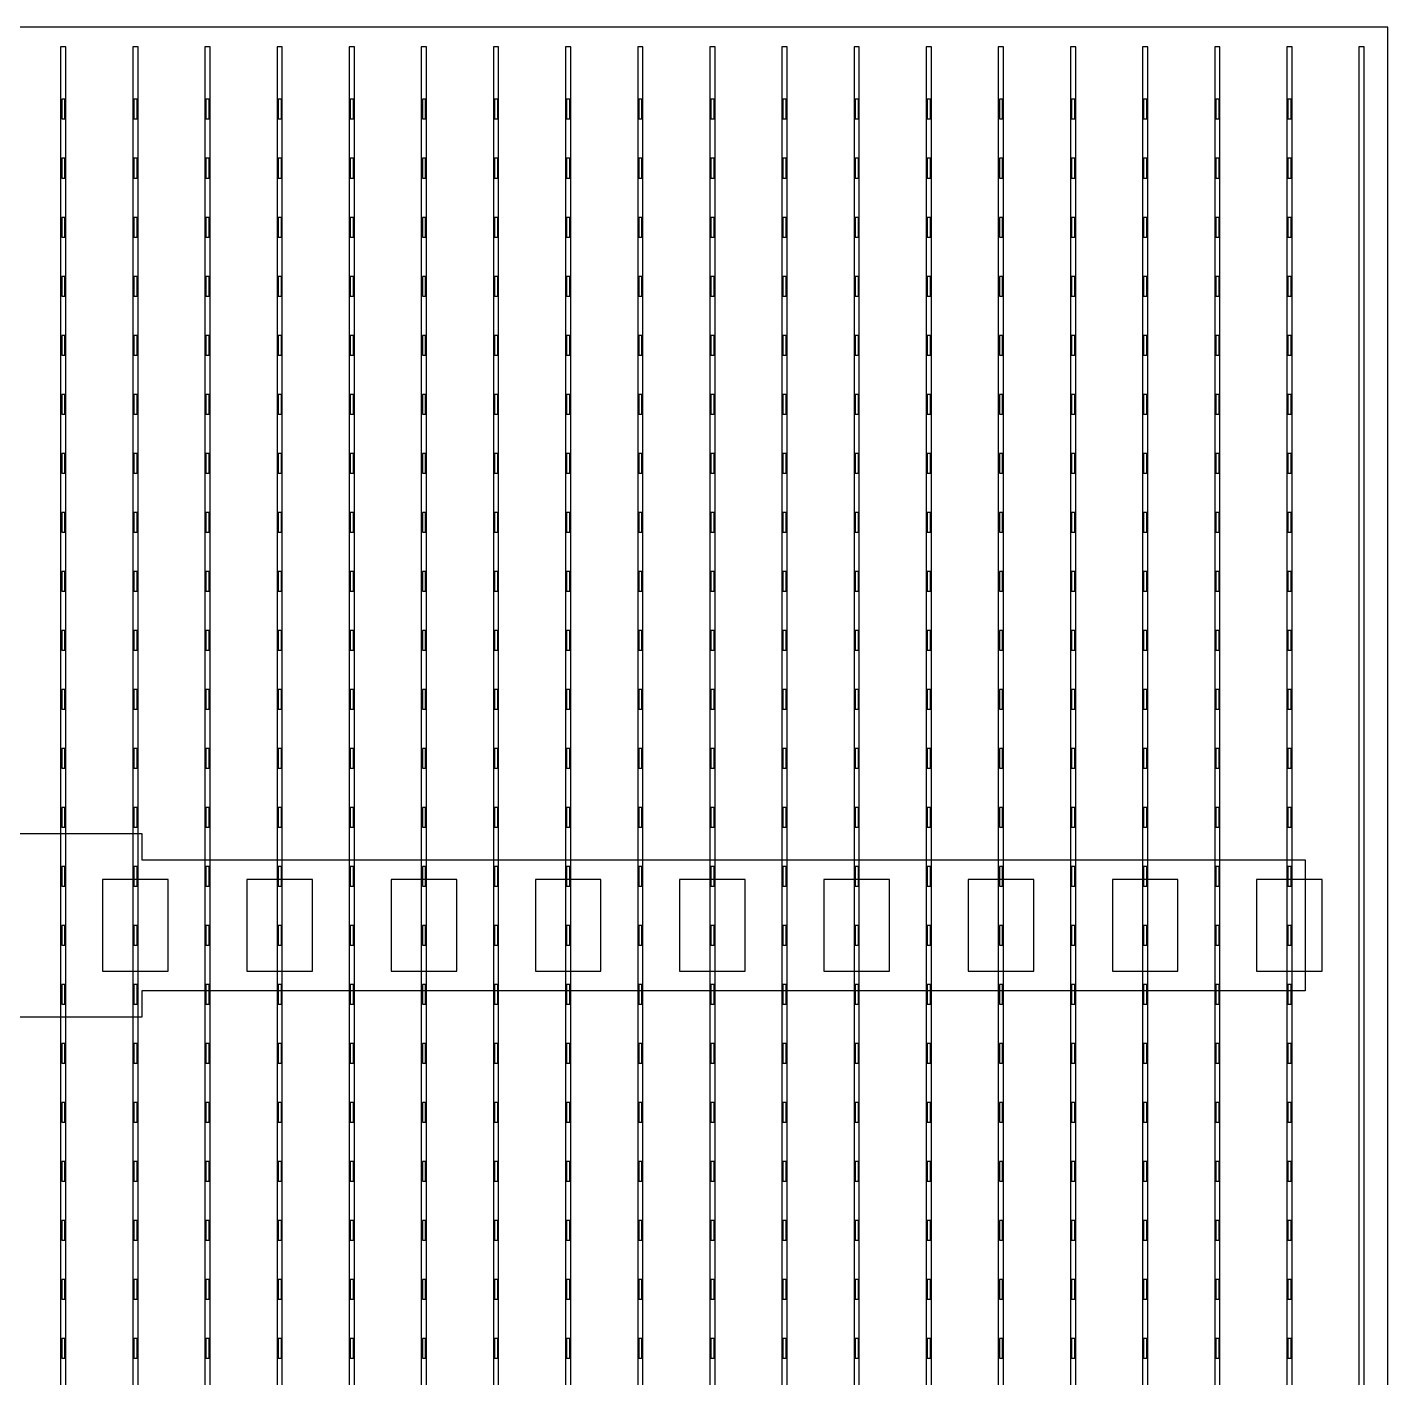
# Model space of a CAD drawing. Header units: millimetres. Extents: x -18 to 142, y -7 to 153.
# Drawn here: x 51.44 to 61.82, y 114.25 to 124.55 of the extents above; entities that cross this region are included whole.
import ezdxf

# ---------------------------------------------------------------- set-up
doc = ezdxf.new("R2010")
doc.units = ezdxf.units.MM
for name, color, linetype in [('BUSBARS', 3, 'Continuous'), ('CONTACT_PADS', 2, 'Continuous'), ('FINGERS', 1, 'Continuous'), ('INSULATION', 2, 'Continuous')]:
    doc.layers.add(name, color=color, linetype=linetype)

msp = doc.modelspace()

# ---------------------------------------------------------------- linework, layer by layer
at = {"layer": 'BUSBARS'}
msp.add_lwpolyline([(61.19, 118.2), (61.19, 117.2), (52.32, 117.2), (52.32, 117), (51.12, 117), (51.12, 117.2), (42.25, 117.2), (42.25, 118.2), (51.12, 118.2), (51.12, 118.4), (52.32, 118.4), (52.32, 118.2), (61.19, 118.2)], close=True, dxfattribs=at)
at = {"layer": 'CONTACT_PADS'}
for points in [[(51.733, 123.85), (51.733, 124), (51.708, 124), (51.708, 123.85), (51.733, 123.85)], [(52.283, 123.85), (52.283, 124), (52.258, 124), (52.258, 123.85), (52.283, 123.85)], [(52.833, 123.85), (52.833, 124), (52.808, 124), (52.808, 123.85), (52.833, 123.85)], [(53.383, 123.85), (53.383, 124), (53.358, 124), (53.358, 123.85), (53.383, 123.85)], [(53.933, 123.85), (53.933, 124), (53.908, 124), (53.908, 123.85), (53.933, 123.85)], [(54.483, 123.85), (54.483, 124), (54.458, 124), (54.458, 123.85), (54.483, 123.85)], [(55.033, 123.85), (55.033, 124), (55.008, 124), (55.008, 123.85), (55.033, 123.85)], [(55.583, 123.85), (55.583, 124), (55.558, 124), (55.558, 123.85), (55.583, 123.85)], [(56.133, 123.85), (56.133, 124), (56.108, 124), (56.108, 123.85), (56.133, 123.85)], [(56.683, 123.85), (56.683, 124), (56.658, 124), (56.658, 123.85), (56.683, 123.85)], [(57.233, 123.85), (57.233, 124), (57.208, 124), (57.208, 123.85), (57.233, 123.85)], [(57.783, 123.85), (57.783, 124), (57.758, 124), (57.758, 123.85), (57.783, 123.85)], [(58.333, 123.85), (58.333, 124), (58.308, 124), (58.308, 123.85), (58.333, 123.85)], [(58.883, 123.85), (58.883, 124), (58.858, 124), (58.858, 123.85), (58.883, 123.85)], [(59.433, 123.85), (59.433, 124), (59.408, 124), (59.408, 123.85), (59.433, 123.85)], [(59.983, 123.85), (59.983, 124), (59.958, 124), (59.958, 123.85), (59.983, 123.85)], [(60.533, 123.85), (60.533, 124), (60.508, 124), (60.508, 123.85), (60.533, 123.85)], [(61.083, 123.85), (61.083, 124), (61.058, 124), (61.058, 123.85), (61.083, 123.85)], [(51.733, 123.4), (51.733, 123.55), (51.708, 123.55), (51.708, 123.4), (51.733, 123.4)], [(52.283, 123.4), (52.283, 123.55), (52.258, 123.55), (52.258, 123.4), (52.283, 123.4)], [(52.833, 123.4), (52.833, 123.55), (52.808, 123.55), (52.808, 123.4), (52.833, 123.4)], [(53.383, 123.4), (53.383, 123.55), (53.358, 123.55), (53.358, 123.4), (53.383, 123.4)], [(53.933, 123.4), (53.933, 123.55), (53.908, 123.55), (53.908, 123.4), (53.933, 123.4)], [(54.483, 123.4), (54.483, 123.55), (54.458, 123.55), (54.458, 123.4), (54.483, 123.4)], [(55.033, 123.4), (55.033, 123.55), (55.008, 123.55), (55.008, 123.4), (55.033, 123.4)], [(55.583, 123.4), (55.583, 123.55), (55.558, 123.55), (55.558, 123.4), (55.583, 123.4)], [(56.133, 123.4), (56.133, 123.55), (56.108, 123.55), (56.108, 123.4), (56.133, 123.4)], [(56.683, 123.4), (56.683, 123.55), (56.658, 123.55), (56.658, 123.4), (56.683, 123.4)], [(57.233, 123.4), (57.233, 123.55), (57.208, 123.55), (57.208, 123.4), (57.233, 123.4)], [(57.783, 123.4), (57.783, 123.55), (57.758, 123.55), (57.758, 123.4), (57.783, 123.4)], [(58.333, 123.4), (58.333, 123.55), (58.308, 123.55), (58.308, 123.4), (58.333, 123.4)], [(58.883, 123.4), (58.883, 123.55), (58.858, 123.55), (58.858, 123.4), (58.883, 123.4)], [(59.433, 123.4), (59.433, 123.55), (59.408, 123.55), (59.408, 123.4), (59.433, 123.4)], [(59.983, 123.4), (59.983, 123.55), (59.958, 123.55), (59.958, 123.4), (59.983, 123.4)], [(60.533, 123.4), (60.533, 123.55), (60.508, 123.55), (60.508, 123.4), (60.533, 123.4)], [(61.083, 123.4), (61.083, 123.55), (61.058, 123.55), (61.058, 123.4), (61.083, 123.4)], [(51.733, 122.95), (51.733, 123.1), (51.708, 123.1), (51.708, 122.95), (51.733, 122.95)], [(52.283, 122.95), (52.283, 123.1), (52.258, 123.1), (52.258, 122.95), (52.283, 122.95)], [(52.833, 122.95), (52.833, 123.1), (52.808, 123.1), (52.808, 122.95), (52.833, 122.95)], [(53.383, 122.95), (53.383, 123.1), (53.358, 123.1), (53.358, 122.95), (53.383, 122.95)], [(53.933, 122.95), (53.933, 123.1), (53.908, 123.1), (53.908, 122.95), (53.933, 122.95)], [(54.483, 122.95), (54.483, 123.1), (54.458, 123.1), (54.458, 122.95), (54.483, 122.95)], [(55.033, 122.95), (55.033, 123.1), (55.008, 123.1), (55.008, 122.95), (55.033, 122.95)], [(55.583, 122.95), (55.583, 123.1), (55.558, 123.1), (55.558, 122.95), (55.583, 122.95)], [(56.133, 122.95), (56.133, 123.1), (56.108, 123.1), (56.108, 122.95), (56.133, 122.95)], [(56.683, 122.95), (56.683, 123.1), (56.658, 123.1), (56.658, 122.95), (56.683, 122.95)], [(57.233, 122.95), (57.233, 123.1), (57.208, 123.1), (57.208, 122.95), (57.233, 122.95)], [(57.783, 122.95), (57.783, 123.1), (57.758, 123.1), (57.758, 122.95), (57.783, 122.95)], [(58.333, 122.95), (58.333, 123.1), (58.308, 123.1), (58.308, 122.95), (58.333, 122.95)], [(58.883, 122.95), (58.883, 123.1), (58.858, 123.1), (58.858, 122.95), (58.883, 122.95)], [(59.433, 122.95), (59.433, 123.1), (59.408, 123.1), (59.408, 122.95), (59.433, 122.95)], [(59.983, 122.95), (59.983, 123.1), (59.958, 123.1), (59.958, 122.95), (59.983, 122.95)], [(60.533, 122.95), (60.533, 123.1), (60.508, 123.1), (60.508, 122.95), (60.533, 122.95)], [(61.083, 122.95), (61.083, 123.1), (61.058, 123.1), (61.058, 122.95), (61.083, 122.95)], [(51.733, 122.5), (51.733, 122.65), (51.708, 122.65), (51.708, 122.5), (51.733, 122.5)], [(52.283, 122.5), (52.283, 122.65), (52.258, 122.65), (52.258, 122.5), (52.283, 122.5)], [(52.833, 122.5), (52.833, 122.65), (52.808, 122.65), (52.808, 122.5), (52.833, 122.5)], [(53.383, 122.5), (53.383, 122.65), (53.358, 122.65), (53.358, 122.5), (53.383, 122.5)], [(53.933, 122.5), (53.933, 122.65), (53.908, 122.65), (53.908, 122.5), (53.933, 122.5)], [(54.483, 122.5), (54.483, 122.65), (54.458, 122.65), (54.458, 122.5), (54.483, 122.5)], [(55.033, 122.5), (55.033, 122.65), (55.008, 122.65), (55.008, 122.5), (55.033, 122.5)], [(55.583, 122.5), (55.583, 122.65), (55.558, 122.65), (55.558, 122.5), (55.583, 122.5)], [(56.133, 122.5), (56.133, 122.65), (56.108, 122.65), (56.108, 122.5), (56.133, 122.5)], [(56.683, 122.5), (56.683, 122.65), (56.658, 122.65), (56.658, 122.5), (56.683, 122.5)], [(57.233, 122.5), (57.233, 122.65), (57.208, 122.65), (57.208, 122.5), (57.233, 122.5)], [(57.783, 122.5), (57.783, 122.65), (57.758, 122.65), (57.758, 122.5), (57.783, 122.5)], [(58.333, 122.5), (58.333, 122.65), (58.308, 122.65), (58.308, 122.5), (58.333, 122.5)], [(58.883, 122.5), (58.883, 122.65), (58.858, 122.65), (58.858, 122.5), (58.883, 122.5)], [(59.433, 122.5), (59.433, 122.65), (59.408, 122.65), (59.408, 122.5), (59.433, 122.5)], [(59.983, 122.5), (59.983, 122.65), (59.958, 122.65), (59.958, 122.5), (59.983, 122.5)], [(60.533, 122.5), (60.533, 122.65), (60.508, 122.65), (60.508, 122.5), (60.533, 122.5)], [(61.083, 122.5), (61.083, 122.65), (61.058, 122.65), (61.058, 122.5), (61.083, 122.5)], [(51.733, 122.05), (51.733, 122.2), (51.708, 122.2), (51.708, 122.05), (51.733, 122.05)], [(52.283, 122.05), (52.283, 122.2), (52.258, 122.2), (52.258, 122.05), (52.283, 122.05)], [(52.833, 122.05), (52.833, 122.2), (52.808, 122.2), (52.808, 122.05), (52.833, 122.05)], [(53.383, 122.05), (53.383, 122.2), (53.358, 122.2), (53.358, 122.05), (53.383, 122.05)], [(53.933, 122.05), (53.933, 122.2), (53.908, 122.2), (53.908, 122.05), (53.933, 122.05)], [(54.483, 122.05), (54.483, 122.2), (54.458, 122.2), (54.458, 122.05), (54.483, 122.05)], [(55.033, 122.05), (55.033, 122.2), (55.008, 122.2), (55.008, 122.05), (55.033, 122.05)], [(55.583, 122.05), (55.583, 122.2), (55.558, 122.2), (55.558, 122.05), (55.583, 122.05)], [(56.133, 122.05), (56.133, 122.2), (56.108, 122.2), (56.108, 122.05), (56.133, 122.05)], [(56.683, 122.05), (56.683, 122.2), (56.658, 122.2), (56.658, 122.05), (56.683, 122.05)], [(57.233, 122.05), (57.233, 122.2), (57.208, 122.2), (57.208, 122.05), (57.233, 122.05)], [(57.783, 122.05), (57.783, 122.2), (57.758, 122.2), (57.758, 122.05), (57.783, 122.05)], [(58.333, 122.05), (58.333, 122.2), (58.308, 122.2), (58.308, 122.05), (58.333, 122.05)], [(58.883, 122.05), (58.883, 122.2), (58.858, 122.2), (58.858, 122.05), (58.883, 122.05)], [(59.433, 122.05), (59.433, 122.2), (59.408, 122.2), (59.408, 122.05), (59.433, 122.05)], [(59.983, 122.05), (59.983, 122.2), (59.958, 122.2), (59.958, 122.05), (59.983, 122.05)], [(60.533, 122.05), (60.533, 122.2), (60.508, 122.2), (60.508, 122.05), (60.533, 122.05)], [(61.083, 122.05), (61.083, 122.2), (61.058, 122.2), (61.058, 122.05), (61.083, 122.05)], [(51.733, 121.6), (51.733, 121.75), (51.708, 121.75), (51.708, 121.6), (51.733, 121.6)], [(52.283, 121.6), (52.283, 121.75), (52.258, 121.75), (52.258, 121.6), (52.283, 121.6)], [(52.833, 121.6), (52.833, 121.75), (52.808, 121.75), (52.808, 121.6), (52.833, 121.6)], [(53.383, 121.6), (53.383, 121.75), (53.358, 121.75), (53.358, 121.6), (53.383, 121.6)], [(53.933, 121.6), (53.933, 121.75), (53.908, 121.75), (53.908, 121.6), (53.933, 121.6)], [(54.483, 121.6), (54.483, 121.75), (54.458, 121.75), (54.458, 121.6), (54.483, 121.6)], [(55.033, 121.6), (55.033, 121.75), (55.008, 121.75), (55.008, 121.6), (55.033, 121.6)], [(55.583, 121.6), (55.583, 121.75), (55.558, 121.75), (55.558, 121.6), (55.583, 121.6)], [(56.133, 121.6), (56.133, 121.75), (56.108, 121.75), (56.108, 121.6), (56.133, 121.6)], [(56.683, 121.6), (56.683, 121.75), (56.658, 121.75), (56.658, 121.6), (56.683, 121.6)], [(57.233, 121.6), (57.233, 121.75), (57.208, 121.75), (57.208, 121.6), (57.233, 121.6)], [(57.783, 121.6), (57.783, 121.75), (57.758, 121.75), (57.758, 121.6), (57.783, 121.6)], [(58.333, 121.6), (58.333, 121.75), (58.308, 121.75), (58.308, 121.6), (58.333, 121.6)], [(58.883, 121.6), (58.883, 121.75), (58.858, 121.75), (58.858, 121.6), (58.883, 121.6)], [(59.433, 121.6), (59.433, 121.75), (59.408, 121.75), (59.408, 121.6), (59.433, 121.6)], [(59.983, 121.6), (59.983, 121.75), (59.958, 121.75), (59.958, 121.6), (59.983, 121.6)], [(60.533, 121.6), (60.533, 121.75), (60.508, 121.75), (60.508, 121.6), (60.533, 121.6)], [(61.083, 121.6), (61.083, 121.75), (61.058, 121.75), (61.058, 121.6), (61.083, 121.6)], [(51.733, 121.15), (51.733, 121.3), (51.708, 121.3), (51.708, 121.15), (51.733, 121.15)], [(52.283, 121.15), (52.283, 121.3), (52.258, 121.3), (52.258, 121.15), (52.283, 121.15)], [(52.833, 121.15), (52.833, 121.3), (52.808, 121.3), (52.808, 121.15), (52.833, 121.15)], [(53.383, 121.15), (53.383, 121.3), (53.358, 121.3), (53.358, 121.15), (53.383, 121.15)], [(53.933, 121.15), (53.933, 121.3), (53.908, 121.3), (53.908, 121.15), (53.933, 121.15)], [(54.483, 121.15), (54.483, 121.3), (54.458, 121.3), (54.458, 121.15), (54.483, 121.15)], [(55.033, 121.15), (55.033, 121.3), (55.008, 121.3), (55.008, 121.15), (55.033, 121.15)], [(55.583, 121.15), (55.583, 121.3), (55.558, 121.3), (55.558, 121.15), (55.583, 121.15)], [(56.133, 121.15), (56.133, 121.3), (56.108, 121.3), (56.108, 121.15), (56.133, 121.15)], [(56.683, 121.15), (56.683, 121.3), (56.658, 121.3), (56.658, 121.15), (56.683, 121.15)], [(57.233, 121.15), (57.233, 121.3), (57.208, 121.3), (57.208, 121.15), (57.233, 121.15)], [(57.783, 121.15), (57.783, 121.3), (57.758, 121.3), (57.758, 121.15), (57.783, 121.15)], [(58.333, 121.15), (58.333, 121.3), (58.308, 121.3), (58.308, 121.15), (58.333, 121.15)], [(58.883, 121.15), (58.883, 121.3), (58.858, 121.3), (58.858, 121.15), (58.883, 121.15)], [(59.433, 121.15), (59.433, 121.3), (59.408, 121.3), (59.408, 121.15), (59.433, 121.15)], [(59.983, 121.15), (59.983, 121.3), (59.958, 121.3), (59.958, 121.15), (59.983, 121.15)], [(60.533, 121.15), (60.533, 121.3), (60.508, 121.3), (60.508, 121.15), (60.533, 121.15)], [(61.083, 121.15), (61.083, 121.3), (61.058, 121.3), (61.058, 121.15), (61.083, 121.15)], [(51.733, 120.7), (51.733, 120.85), (51.708, 120.85), (51.708, 120.7), (51.733, 120.7)], [(52.283, 120.7), (52.283, 120.85), (52.258, 120.85), (52.258, 120.7), (52.283, 120.7)], [(52.833, 120.7), (52.833, 120.85), (52.808, 120.85), (52.808, 120.7), (52.833, 120.7)], [(53.383, 120.7), (53.383, 120.85), (53.358, 120.85), (53.358, 120.7), (53.383, 120.7)], [(53.933, 120.7), (53.933, 120.85), (53.908, 120.85), (53.908, 120.7), (53.933, 120.7)], [(54.483, 120.7), (54.483, 120.85), (54.458, 120.85), (54.458, 120.7), (54.483, 120.7)], [(55.033, 120.7), (55.033, 120.85), (55.008, 120.85), (55.008, 120.7), (55.033, 120.7)], [(55.583, 120.7), (55.583, 120.85), (55.558, 120.85), (55.558, 120.7), (55.583, 120.7)], [(56.133, 120.7), (56.133, 120.85), (56.108, 120.85), (56.108, 120.7), (56.133, 120.7)], [(56.683, 120.7), (56.683, 120.85), (56.658, 120.85), (56.658, 120.7), (56.683, 120.7)], [(57.233, 120.7), (57.233, 120.85), (57.208, 120.85), (57.208, 120.7), (57.233, 120.7)], [(57.783, 120.7), (57.783, 120.85), (57.758, 120.85), (57.758, 120.7), (57.783, 120.7)], [(58.333, 120.7), (58.333, 120.85), (58.308, 120.85), (58.308, 120.7), (58.333, 120.7)], [(58.883, 120.7), (58.883, 120.85), (58.858, 120.85), (58.858, 120.7), (58.883, 120.7)], [(59.433, 120.7), (59.433, 120.85), (59.408, 120.85), (59.408, 120.7), (59.433, 120.7)], [(59.983, 120.7), (59.983, 120.85), (59.958, 120.85), (59.958, 120.7), (59.983, 120.7)], [(60.533, 120.7), (60.533, 120.85), (60.508, 120.85), (60.508, 120.7), (60.533, 120.7)], [(61.083, 120.7), (61.083, 120.85), (61.058, 120.85), (61.058, 120.7), (61.083, 120.7)], [(51.733, 120.25), (51.733, 120.4), (51.708, 120.4), (51.708, 120.25), (51.733, 120.25)], [(52.283, 120.25), (52.283, 120.4), (52.258, 120.4), (52.258, 120.25), (52.283, 120.25)], [(52.833, 120.25), (52.833, 120.4), (52.808, 120.4), (52.808, 120.25), (52.833, 120.25)], [(53.383, 120.25), (53.383, 120.4), (53.358, 120.4), (53.358, 120.25), (53.383, 120.25)], [(53.933, 120.25), (53.933, 120.4), (53.908, 120.4), (53.908, 120.25), (53.933, 120.25)], [(54.483, 120.25), (54.483, 120.4), (54.458, 120.4), (54.458, 120.25), (54.483, 120.25)], [(55.033, 120.25), (55.033, 120.4), (55.008, 120.4), (55.008, 120.25), (55.033, 120.25)], [(55.583, 120.25), (55.583, 120.4), (55.558, 120.4), (55.558, 120.25), (55.583, 120.25)], [(56.133, 120.25), (56.133, 120.4), (56.108, 120.4), (56.108, 120.25), (56.133, 120.25)], [(56.683, 120.25), (56.683, 120.4), (56.658, 120.4), (56.658, 120.25), (56.683, 120.25)], [(57.233, 120.25), (57.233, 120.4), (57.208, 120.4), (57.208, 120.25), (57.233, 120.25)], [(57.783, 120.25), (57.783, 120.4), (57.758, 120.4), (57.758, 120.25), (57.783, 120.25)], [(58.333, 120.25), (58.333, 120.4), (58.308, 120.4), (58.308, 120.25), (58.333, 120.25)], [(58.883, 120.25), (58.883, 120.4), (58.858, 120.4), (58.858, 120.25), (58.883, 120.25)], [(59.433, 120.25), (59.433, 120.4), (59.408, 120.4), (59.408, 120.25), (59.433, 120.25)], [(59.983, 120.25), (59.983, 120.4), (59.958, 120.4), (59.958, 120.25), (59.983, 120.25)], [(60.533, 120.25), (60.533, 120.4), (60.508, 120.4), (60.508, 120.25), (60.533, 120.25)], [(61.083, 120.25), (61.083, 120.4), (61.058, 120.4), (61.058, 120.25), (61.083, 120.25)], [(51.733, 119.8), (51.733, 119.95), (51.708, 119.95), (51.708, 119.8), (51.733, 119.8)], [(52.283, 119.8), (52.283, 119.95), (52.258, 119.95), (52.258, 119.8), (52.283, 119.8)], [(52.833, 119.8), (52.833, 119.95), (52.808, 119.95), (52.808, 119.8), (52.833, 119.8)], [(53.383, 119.8), (53.383, 119.95), (53.358, 119.95), (53.358, 119.8), (53.383, 119.8)], [(53.933, 119.8), (53.933, 119.95), (53.908, 119.95), (53.908, 119.8), (53.933, 119.8)], [(54.483, 119.8), (54.483, 119.95), (54.458, 119.95), (54.458, 119.8), (54.483, 119.8)], [(55.033, 119.8), (55.033, 119.95), (55.008, 119.95), (55.008, 119.8), (55.033, 119.8)], [(55.583, 119.8), (55.583, 119.95), (55.558, 119.95), (55.558, 119.8), (55.583, 119.8)], [(56.133, 119.8), (56.133, 119.95), (56.108, 119.95), (56.108, 119.8), (56.133, 119.8)], [(56.683, 119.8), (56.683, 119.95), (56.658, 119.95), (56.658, 119.8), (56.683, 119.8)], [(57.233, 119.8), (57.233, 119.95), (57.208, 119.95), (57.208, 119.8), (57.233, 119.8)], [(57.783, 119.8), (57.783, 119.95), (57.758, 119.95), (57.758, 119.8), (57.783, 119.8)], [(58.333, 119.8), (58.333, 119.95), (58.308, 119.95), (58.308, 119.8), (58.333, 119.8)], [(58.883, 119.8), (58.883, 119.95), (58.858, 119.95), (58.858, 119.8), (58.883, 119.8)], [(59.433, 119.8), (59.433, 119.95), (59.408, 119.95), (59.408, 119.8), (59.433, 119.8)], [(59.983, 119.8), (59.983, 119.95), (59.958, 119.95), (59.958, 119.8), (59.983, 119.8)], [(60.533, 119.8), (60.533, 119.95), (60.508, 119.95), (60.508, 119.8), (60.533, 119.8)], [(61.083, 119.8), (61.083, 119.95), (61.058, 119.95), (61.058, 119.8), (61.083, 119.8)], [(51.733, 119.35), (51.733, 119.5), (51.708, 119.5), (51.708, 119.35), (51.733, 119.35)], [(52.283, 119.35), (52.283, 119.5), (52.258, 119.5), (52.258, 119.35), (52.283, 119.35)], [(52.833, 119.35), (52.833, 119.5), (52.808, 119.5), (52.808, 119.35), (52.833, 119.35)], [(53.383, 119.35), (53.383, 119.5), (53.358, 119.5), (53.358, 119.35), (53.383, 119.35)], [(53.933, 119.35), (53.933, 119.5), (53.908, 119.5), (53.908, 119.35), (53.933, 119.35)], [(54.483, 119.35), (54.483, 119.5), (54.458, 119.5), (54.458, 119.35), (54.483, 119.35)], [(55.033, 119.35), (55.033, 119.5), (55.008, 119.5), (55.008, 119.35), (55.033, 119.35)], [(55.583, 119.35), (55.583, 119.5), (55.558, 119.5), (55.558, 119.35), (55.583, 119.35)], [(56.133, 119.35), (56.133, 119.5), (56.108, 119.5), (56.108, 119.35), (56.133, 119.35)], [(56.683, 119.35), (56.683, 119.5), (56.658, 119.5), (56.658, 119.35), (56.683, 119.35)], [(57.233, 119.35), (57.233, 119.5), (57.208, 119.5), (57.208, 119.35), (57.233, 119.35)], [(57.783, 119.35), (57.783, 119.5), (57.758, 119.5), (57.758, 119.35), (57.783, 119.35)], [(58.333, 119.35), (58.333, 119.5), (58.308, 119.5), (58.308, 119.35), (58.333, 119.35)], [(58.883, 119.35), (58.883, 119.5), (58.858, 119.5), (58.858, 119.35), (58.883, 119.35)], [(59.433, 119.35), (59.433, 119.5), (59.408, 119.5), (59.408, 119.35), (59.433, 119.35)], [(59.983, 119.35), (59.983, 119.5), (59.958, 119.5), (59.958, 119.35), (59.983, 119.35)], [(60.533, 119.35), (60.533, 119.5), (60.508, 119.5), (60.508, 119.35), (60.533, 119.35)], [(61.083, 119.35), (61.083, 119.5), (61.058, 119.5), (61.058, 119.35), (61.083, 119.35)], [(51.733, 118.9), (51.733, 119.05), (51.708, 119.05), (51.708, 118.9), (51.733, 118.9)], [(52.283, 118.9), (52.283, 119.05), (52.258, 119.05), (52.258, 118.9), (52.283, 118.9)], [(52.833, 118.9), (52.833, 119.05), (52.808, 119.05), (52.808, 118.9), (52.833, 118.9)], [(53.383, 118.9), (53.383, 119.05), (53.358, 119.05), (53.358, 118.9), (53.383, 118.9)], [(53.933, 118.9), (53.933, 119.05), (53.908, 119.05), (53.908, 118.9), (53.933, 118.9)], [(54.483, 118.9), (54.483, 119.05), (54.458, 119.05), (54.458, 118.9), (54.483, 118.9)], [(55.033, 118.9), (55.033, 119.05), (55.008, 119.05), (55.008, 118.9), (55.033, 118.9)], [(55.583, 118.9), (55.583, 119.05), (55.558, 119.05), (55.558, 118.9), (55.583, 118.9)], [(56.133, 118.9), (56.133, 119.05), (56.108, 119.05), (56.108, 118.9), (56.133, 118.9)], [(56.683, 118.9), (56.683, 119.05), (56.658, 119.05), (56.658, 118.9), (56.683, 118.9)], [(57.233, 118.9), (57.233, 119.05), (57.208, 119.05), (57.208, 118.9), (57.233, 118.9)], [(57.783, 118.9), (57.783, 119.05), (57.758, 119.05), (57.758, 118.9), (57.783, 118.9)], [(58.333, 118.9), (58.333, 119.05), (58.308, 119.05), (58.308, 118.9), (58.333, 118.9)], [(58.883, 118.9), (58.883, 119.05), (58.858, 119.05), (58.858, 118.9), (58.883, 118.9)], [(59.433, 118.9), (59.433, 119.05), (59.408, 119.05), (59.408, 118.9), (59.433, 118.9)], [(59.983, 118.9), (59.983, 119.05), (59.958, 119.05), (59.958, 118.9), (59.983, 118.9)], [(60.533, 118.9), (60.533, 119.05), (60.508, 119.05), (60.508, 118.9), (60.533, 118.9)], [(61.083, 118.9), (61.083, 119.05), (61.058, 119.05), (61.058, 118.9), (61.083, 118.9)], [(51.733, 118.45), (51.733, 118.6), (51.708, 118.6), (51.708, 118.45), (51.733, 118.45)], [(52.283, 118.45), (52.283, 118.6), (52.258, 118.6), (52.258, 118.45), (52.283, 118.45)], [(52.833, 118.45), (52.833, 118.6), (52.808, 118.6), (52.808, 118.45), (52.833, 118.45)], [(53.383, 118.45), (53.383, 118.6), (53.358, 118.6), (53.358, 118.45), (53.383, 118.45)], [(53.933, 118.45), (53.933, 118.6), (53.908, 118.6), (53.908, 118.45), (53.933, 118.45)], [(54.483, 118.45), (54.483, 118.6), (54.458, 118.6), (54.458, 118.45), (54.483, 118.45)], [(55.033, 118.45), (55.033, 118.6), (55.008, 118.6), (55.008, 118.45), (55.033, 118.45)], [(55.583, 118.45), (55.583, 118.6), (55.558, 118.6), (55.558, 118.45), (55.583, 118.45)], [(56.133, 118.45), (56.133, 118.6), (56.108, 118.6), (56.108, 118.45), (56.133, 118.45)], [(56.683, 118.45), (56.683, 118.6), (56.658, 118.6), (56.658, 118.45), (56.683, 118.45)], [(57.233, 118.45), (57.233, 118.6), (57.208, 118.6), (57.208, 118.45), (57.233, 118.45)], [(57.783, 118.45), (57.783, 118.6), (57.758, 118.6), (57.758, 118.45), (57.783, 118.45)], [(58.333, 118.45), (58.333, 118.6), (58.308, 118.6), (58.308, 118.45), (58.333, 118.45)], [(58.883, 118.45), (58.883, 118.6), (58.858, 118.6), (58.858, 118.45), (58.883, 118.45)], [(59.433, 118.45), (59.433, 118.6), (59.408, 118.6), (59.408, 118.45), (59.433, 118.45)], [(59.983, 118.45), (59.983, 118.6), (59.958, 118.6), (59.958, 118.45), (59.983, 118.45)], [(60.533, 118.45), (60.533, 118.6), (60.508, 118.6), (60.508, 118.45), (60.533, 118.45)], [(61.083, 118.45), (61.083, 118.6), (61.058, 118.6), (61.058, 118.45), (61.083, 118.45)], [(51.733, 118), (51.733, 118.15), (51.708, 118.15), (51.708, 118), (51.733, 118)], [(52.283, 118), (52.283, 118.15), (52.258, 118.15), (52.258, 118), (52.283, 118)], [(52.833, 118), (52.833, 118.15), (52.808, 118.15), (52.808, 118), (52.833, 118)], [(53.383, 118), (53.383, 118.15), (53.358, 118.15), (53.358, 118), (53.383, 118)], [(53.933, 118), (53.933, 118.15), (53.908, 118.15), (53.908, 118), (53.933, 118)], [(54.483, 118), (54.483, 118.15), (54.458, 118.15), (54.458, 118), (54.483, 118)], [(55.033, 118), (55.033, 118.15), (55.008, 118.15), (55.008, 118), (55.033, 118)], [(55.583, 118), (55.583, 118.15), (55.558, 118.15), (55.558, 118), (55.583, 118)], [(56.133, 118), (56.133, 118.15), (56.108, 118.15), (56.108, 118), (56.133, 118)], [(56.683, 118), (56.683, 118.15), (56.658, 118.15), (56.658, 118), (56.683, 118)], [(57.233, 118), (57.233, 118.15), (57.208, 118.15), (57.208, 118), (57.233, 118)], [(57.783, 118), (57.783, 118.15), (57.758, 118.15), (57.758, 118), (57.783, 118)], [(58.333, 118), (58.333, 118.15), (58.308, 118.15), (58.308, 118), (58.333, 118)], [(58.883, 118), (58.883, 118.15), (58.858, 118.15), (58.858, 118), (58.883, 118)], [(59.433, 118), (59.433, 118.15), (59.408, 118.15), (59.408, 118), (59.433, 118)], [(59.983, 118), (59.983, 118.15), (59.958, 118.15), (59.958, 118), (59.983, 118)], [(60.533, 118), (60.533, 118.15), (60.508, 118.15), (60.508, 118), (60.533, 118)], [(61.083, 118), (61.083, 118.15), (61.058, 118.15), (61.058, 118), (61.083, 118)], [(51.733, 117.55), (51.733, 117.7), (51.708, 117.7), (51.708, 117.55), (51.733, 117.55)], [(52.283, 117.55), (52.283, 117.7), (52.258, 117.7), (52.258, 117.55), (52.283, 117.55)], [(52.833, 117.55), (52.833, 117.7), (52.808, 117.7), (52.808, 117.55), (52.833, 117.55)], [(53.383, 117.55), (53.383, 117.7), (53.358, 117.7), (53.358, 117.55), (53.383, 117.55)], [(53.933, 117.55), (53.933, 117.7), (53.908, 117.7), (53.908, 117.55), (53.933, 117.55)], [(54.483, 117.55), (54.483, 117.7), (54.458, 117.7), (54.458, 117.55), (54.483, 117.55)], [(55.033, 117.55), (55.033, 117.7), (55.008, 117.7), (55.008, 117.55), (55.033, 117.55)], [(55.583, 117.55), (55.583, 117.7), (55.558, 117.7), (55.558, 117.55), (55.583, 117.55)], [(56.133, 117.55), (56.133, 117.7), (56.108, 117.7), (56.108, 117.55), (56.133, 117.55)], [(56.683, 117.55), (56.683, 117.7), (56.658, 117.7), (56.658, 117.55), (56.683, 117.55)], [(57.233, 117.55), (57.233, 117.7), (57.208, 117.7), (57.208, 117.55), (57.233, 117.55)], [(57.783, 117.55), (57.783, 117.7), (57.758, 117.7), (57.758, 117.55), (57.783, 117.55)], [(58.333, 117.55), (58.333, 117.7), (58.308, 117.7), (58.308, 117.55), (58.333, 117.55)], [(58.883, 117.55), (58.883, 117.7), (58.858, 117.7), (58.858, 117.55), (58.883, 117.55)], [(59.433, 117.55), (59.433, 117.7), (59.408, 117.7), (59.408, 117.55), (59.433, 117.55)], [(59.983, 117.55), (59.983, 117.7), (59.958, 117.7), (59.958, 117.55), (59.983, 117.55)], [(60.533, 117.55), (60.533, 117.7), (60.508, 117.7), (60.508, 117.55), (60.533, 117.55)], [(61.083, 117.55), (61.083, 117.7), (61.058, 117.7), (61.058, 117.55), (61.083, 117.55)], [(51.733, 117.1), (51.733, 117.25), (51.708, 117.25), (51.708, 117.1), (51.733, 117.1)], [(52.283, 117.1), (52.283, 117.25), (52.258, 117.25), (52.258, 117.1), (52.283, 117.1)], [(52.833, 117.1), (52.833, 117.25), (52.808, 117.25), (52.808, 117.1), (52.833, 117.1)], [(53.383, 117.1), (53.383, 117.25), (53.358, 117.25), (53.358, 117.1), (53.383, 117.1)], [(53.933, 117.1), (53.933, 117.25), (53.908, 117.25), (53.908, 117.1), (53.933, 117.1)], [(54.483, 117.1), (54.483, 117.25), (54.458, 117.25), (54.458, 117.1), (54.483, 117.1)], [(55.033, 117.1), (55.033, 117.25), (55.008, 117.25), (55.008, 117.1), (55.033, 117.1)], [(55.583, 117.1), (55.583, 117.25), (55.558, 117.25), (55.558, 117.1), (55.583, 117.1)], [(56.133, 117.1), (56.133, 117.25), (56.108, 117.25), (56.108, 117.1), (56.133, 117.1)], [(56.683, 117.1), (56.683, 117.25), (56.658, 117.25), (56.658, 117.1), (56.683, 117.1)], [(57.233, 117.1), (57.233, 117.25), (57.208, 117.25), (57.208, 117.1), (57.233, 117.1)], [(57.783, 117.1), (57.783, 117.25), (57.758, 117.25), (57.758, 117.1), (57.783, 117.1)], [(58.333, 117.1), (58.333, 117.25), (58.308, 117.25), (58.308, 117.1), (58.333, 117.1)], [(58.883, 117.1), (58.883, 117.25), (58.858, 117.25), (58.858, 117.1), (58.883, 117.1)], [(59.433, 117.1), (59.433, 117.25), (59.408, 117.25), (59.408, 117.1), (59.433, 117.1)], [(59.983, 117.1), (59.983, 117.25), (59.958, 117.25), (59.958, 117.1), (59.983, 117.1)], [(60.533, 117.1), (60.533, 117.25), (60.508, 117.25), (60.508, 117.1), (60.533, 117.1)], [(61.083, 117.1), (61.083, 117.25), (61.058, 117.25), (61.058, 117.1), (61.083, 117.1)], [(51.733, 116.65), (51.733, 116.8), (51.708, 116.8), (51.708, 116.65), (51.733, 116.65)], [(52.283, 116.65), (52.283, 116.8), (52.258, 116.8), (52.258, 116.65), (52.283, 116.65)], [(52.833, 116.65), (52.833, 116.8), (52.808, 116.8), (52.808, 116.65), (52.833, 116.65)], [(53.383, 116.65), (53.383, 116.8), (53.358, 116.8), (53.358, 116.65), (53.383, 116.65)], [(53.933, 116.65), (53.933, 116.8), (53.908, 116.8), (53.908, 116.65), (53.933, 116.65)], [(54.483, 116.65), (54.483, 116.8), (54.458, 116.8), (54.458, 116.65), (54.483, 116.65)], [(55.033, 116.65), (55.033, 116.8), (55.008, 116.8), (55.008, 116.65), (55.033, 116.65)], [(55.583, 116.65), (55.583, 116.8), (55.558, 116.8), (55.558, 116.65), (55.583, 116.65)], [(56.133, 116.65), (56.133, 116.8), (56.108, 116.8), (56.108, 116.65), (56.133, 116.65)], [(56.683, 116.65), (56.683, 116.8), (56.658, 116.8), (56.658, 116.65), (56.683, 116.65)], [(57.233, 116.65), (57.233, 116.8), (57.208, 116.8), (57.208, 116.65), (57.233, 116.65)], [(57.783, 116.65), (57.783, 116.8), (57.758, 116.8), (57.758, 116.65), (57.783, 116.65)], [(58.333, 116.65), (58.333, 116.8), (58.308, 116.8), (58.308, 116.65), (58.333, 116.65)], [(58.883, 116.65), (58.883, 116.8), (58.858, 116.8), (58.858, 116.65), (58.883, 116.65)], [(59.433, 116.65), (59.433, 116.8), (59.408, 116.8), (59.408, 116.65), (59.433, 116.65)], [(59.983, 116.65), (59.983, 116.8), (59.958, 116.8), (59.958, 116.65), (59.983, 116.65)], [(60.533, 116.65), (60.533, 116.8), (60.508, 116.8), (60.508, 116.65), (60.533, 116.65)], [(61.083, 116.65), (61.083, 116.8), (61.058, 116.8), (61.058, 116.65), (61.083, 116.65)], [(51.733, 116.2), (51.733, 116.35), (51.708, 116.35), (51.708, 116.2), (51.733, 116.2)], [(52.283, 116.2), (52.283, 116.35), (52.258, 116.35), (52.258, 116.2), (52.283, 116.2)], [(52.833, 116.2), (52.833, 116.35), (52.808, 116.35), (52.808, 116.2), (52.833, 116.2)], [(53.383, 116.2), (53.383, 116.35), (53.358, 116.35), (53.358, 116.2), (53.383, 116.2)], [(53.933, 116.2), (53.933, 116.35), (53.908, 116.35), (53.908, 116.2), (53.933, 116.2)], [(54.483, 116.2), (54.483, 116.35), (54.458, 116.35), (54.458, 116.2), (54.483, 116.2)], [(55.033, 116.2), (55.033, 116.35), (55.008, 116.35), (55.008, 116.2), (55.033, 116.2)], [(55.583, 116.2), (55.583, 116.35), (55.558, 116.35), (55.558, 116.2), (55.583, 116.2)], [(56.133, 116.2), (56.133, 116.35), (56.108, 116.35), (56.108, 116.2), (56.133, 116.2)], [(56.683, 116.2), (56.683, 116.35), (56.658, 116.35), (56.658, 116.2), (56.683, 116.2)], [(57.233, 116.2), (57.233, 116.35), (57.208, 116.35), (57.208, 116.2), (57.233, 116.2)], [(57.783, 116.2), (57.783, 116.35), (57.758, 116.35), (57.758, 116.2), (57.783, 116.2)], [(58.333, 116.2), (58.333, 116.35), (58.308, 116.35), (58.308, 116.2), (58.333, 116.2)], [(58.883, 116.2), (58.883, 116.35), (58.858, 116.35), (58.858, 116.2), (58.883, 116.2)], [(59.433, 116.2), (59.433, 116.35), (59.408, 116.35), (59.408, 116.2), (59.433, 116.2)], [(59.983, 116.2), (59.983, 116.35), (59.958, 116.35), (59.958, 116.2), (59.983, 116.2)], [(60.533, 116.2), (60.533, 116.35), (60.508, 116.35), (60.508, 116.2), (60.533, 116.2)], [(61.083, 116.2), (61.083, 116.35), (61.058, 116.35), (61.058, 116.2), (61.083, 116.2)], [(51.733, 115.75), (51.733, 115.9), (51.708, 115.9), (51.708, 115.75), (51.733, 115.75)], [(52.283, 115.75), (52.283, 115.9), (52.258, 115.9), (52.258, 115.75), (52.283, 115.75)], [(52.833, 115.75), (52.833, 115.9), (52.808, 115.9), (52.808, 115.75), (52.833, 115.75)], [(53.383, 115.75), (53.383, 115.9), (53.358, 115.9), (53.358, 115.75), (53.383, 115.75)], [(53.933, 115.75), (53.933, 115.9), (53.908, 115.9), (53.908, 115.75), (53.933, 115.75)], [(54.483, 115.75), (54.483, 115.9), (54.458, 115.9), (54.458, 115.75), (54.483, 115.75)], [(55.033, 115.75), (55.033, 115.9), (55.008, 115.9), (55.008, 115.75), (55.033, 115.75)], [(55.583, 115.75), (55.583, 115.9), (55.558, 115.9), (55.558, 115.75), (55.583, 115.75)], [(56.133, 115.75), (56.133, 115.9), (56.108, 115.9), (56.108, 115.75), (56.133, 115.75)], [(56.683, 115.75), (56.683, 115.9), (56.658, 115.9), (56.658, 115.75), (56.683, 115.75)], [(57.233, 115.75), (57.233, 115.9), (57.208, 115.9), (57.208, 115.75), (57.233, 115.75)], [(57.783, 115.75), (57.783, 115.9), (57.758, 115.9), (57.758, 115.75), (57.783, 115.75)], [(58.333, 115.75), (58.333, 115.9), (58.308, 115.9), (58.308, 115.75), (58.333, 115.75)], [(58.883, 115.75), (58.883, 115.9), (58.858, 115.9), (58.858, 115.75), (58.883, 115.75)], [(59.433, 115.75), (59.433, 115.9), (59.408, 115.9), (59.408, 115.75), (59.433, 115.75)], [(59.983, 115.75), (59.983, 115.9), (59.958, 115.9), (59.958, 115.75), (59.983, 115.75)], [(60.533, 115.75), (60.533, 115.9), (60.508, 115.9), (60.508, 115.75), (60.533, 115.75)], [(61.083, 115.75), (61.083, 115.9), (61.058, 115.9), (61.058, 115.75), (61.083, 115.75)], [(51.733, 115.3), (51.733, 115.45), (51.708, 115.45), (51.708, 115.3), (51.733, 115.3)], [(52.283, 115.3), (52.283, 115.45), (52.258, 115.45), (52.258, 115.3), (52.283, 115.3)], [(52.833, 115.3), (52.833, 115.45), (52.808, 115.45), (52.808, 115.3), (52.833, 115.3)], [(53.383, 115.3), (53.383, 115.45), (53.358, 115.45), (53.358, 115.3), (53.383, 115.3)], [(53.933, 115.3), (53.933, 115.45), (53.908, 115.45), (53.908, 115.3), (53.933, 115.3)], [(54.483, 115.3), (54.483, 115.45), (54.458, 115.45), (54.458, 115.3), (54.483, 115.3)], [(55.033, 115.3), (55.033, 115.45), (55.008, 115.45), (55.008, 115.3), (55.033, 115.3)], [(55.583, 115.3), (55.583, 115.45), (55.558, 115.45), (55.558, 115.3), (55.583, 115.3)], [(56.133, 115.3), (56.133, 115.45), (56.108, 115.45), (56.108, 115.3), (56.133, 115.3)], [(56.683, 115.3), (56.683, 115.45), (56.658, 115.45), (56.658, 115.3), (56.683, 115.3)], [(57.233, 115.3), (57.233, 115.45), (57.208, 115.45), (57.208, 115.3), (57.233, 115.3)], [(57.783, 115.3), (57.783, 115.45), (57.758, 115.45), (57.758, 115.3), (57.783, 115.3)], [(58.333, 115.3), (58.333, 115.45), (58.308, 115.45), (58.308, 115.3), (58.333, 115.3)], [(58.883, 115.3), (58.883, 115.45), (58.858, 115.45), (58.858, 115.3), (58.883, 115.3)], [(59.433, 115.3), (59.433, 115.45), (59.408, 115.45), (59.408, 115.3), (59.433, 115.3)], [(59.983, 115.3), (59.983, 115.45), (59.958, 115.45), (59.958, 115.3), (59.983, 115.3)], [(60.533, 115.3), (60.533, 115.45), (60.508, 115.45), (60.508, 115.3), (60.533, 115.3)], [(61.083, 115.3), (61.083, 115.45), (61.058, 115.45), (61.058, 115.3), (61.083, 115.3)], [(51.733, 114.85), (51.733, 115), (51.708, 115), (51.708, 114.85), (51.733, 114.85)], [(52.283, 114.85), (52.283, 115), (52.258, 115), (52.258, 114.85), (52.283, 114.85)], [(52.833, 114.85), (52.833, 115), (52.808, 115), (52.808, 114.85), (52.833, 114.85)], [(53.383, 114.85), (53.383, 115), (53.358, 115), (53.358, 114.85), (53.383, 114.85)], [(53.933, 114.85), (53.933, 115), (53.908, 115), (53.908, 114.85), (53.933, 114.85)], [(54.483, 114.85), (54.483, 115), (54.458, 115), (54.458, 114.85), (54.483, 114.85)], [(55.033, 114.85), (55.033, 115), (55.008, 115), (55.008, 114.85), (55.033, 114.85)], [(55.583, 114.85), (55.583, 115), (55.558, 115), (55.558, 114.85), (55.583, 114.85)], [(56.133, 114.85), (56.133, 115), (56.108, 115), (56.108, 114.85), (56.133, 114.85)], [(56.683, 114.85), (56.683, 115), (56.658, 115), (56.658, 114.85), (56.683, 114.85)], [(57.233, 114.85), (57.233, 115), (57.208, 115), (57.208, 114.85), (57.233, 114.85)], [(57.783, 114.85), (57.783, 115), (57.758, 115), (57.758, 114.85), (57.783, 114.85)], [(58.333, 114.85), (58.333, 115), (58.308, 115), (58.308, 114.85), (58.333, 114.85)], [(58.883, 114.85), (58.883, 115), (58.858, 115), (58.858, 114.85), (58.883, 114.85)], [(59.433, 114.85), (59.433, 115), (59.408, 115), (59.408, 114.85), (59.433, 114.85)], [(59.983, 114.85), (59.983, 115), (59.958, 115), (59.958, 114.85), (59.983, 114.85)], [(60.533, 114.85), (60.533, 115), (60.508, 115), (60.508, 114.85), (60.533, 114.85)], [(61.083, 114.85), (61.083, 115), (61.058, 115), (61.058, 114.85), (61.083, 114.85)], [(51.733, 114.4), (51.733, 114.55), (51.708, 114.55), (51.708, 114.4), (51.733, 114.4)], [(52.283, 114.4), (52.283, 114.55), (52.258, 114.55), (52.258, 114.4), (52.283, 114.4)], [(52.833, 114.4), (52.833, 114.55), (52.808, 114.55), (52.808, 114.4), (52.833, 114.4)], [(53.383, 114.4), (53.383, 114.55), (53.358, 114.55), (53.358, 114.4), (53.383, 114.4)], [(53.933, 114.4), (53.933, 114.55), (53.908, 114.55), (53.908, 114.4), (53.933, 114.4)], [(54.483, 114.4), (54.483, 114.55), (54.458, 114.55), (54.458, 114.4), (54.483, 114.4)], [(55.033, 114.4), (55.033, 114.55), (55.008, 114.55), (55.008, 114.4), (55.033, 114.4)], [(55.583, 114.4), (55.583, 114.55), (55.558, 114.55), (55.558, 114.4), (55.583, 114.4)], [(56.133, 114.4), (56.133, 114.55), (56.108, 114.55), (56.108, 114.4), (56.133, 114.4)], [(56.683, 114.4), (56.683, 114.55), (56.658, 114.55), (56.658, 114.4), (56.683, 114.4)], [(57.233, 114.4), (57.233, 114.55), (57.208, 114.55), (57.208, 114.4), (57.233, 114.4)], [(57.783, 114.4), (57.783, 114.55), (57.758, 114.55), (57.758, 114.4), (57.783, 114.4)], [(58.333, 114.4), (58.333, 114.55), (58.308, 114.55), (58.308, 114.4), (58.333, 114.4)], [(58.883, 114.4), (58.883, 114.55), (58.858, 114.55), (58.858, 114.4), (58.883, 114.4)], [(59.433, 114.4), (59.433, 114.55), (59.408, 114.55), (59.408, 114.4), (59.433, 114.4)], [(59.983, 114.4), (59.983, 114.55), (59.958, 114.55), (59.958, 114.4), (59.983, 114.4)], [(60.533, 114.4), (60.533, 114.55), (60.508, 114.55), (60.508, 114.4), (60.533, 114.4)], [(61.083, 114.4), (61.083, 114.55), (61.058, 114.55), (61.058, 114.4), (61.083, 114.4)]]:
    msp.add_lwpolyline(points, close=True, dxfattribs=at)
at = {"layer": 'FINGERS'}
for points in [[(51.74, 104.5), (51.74, 124.4), (51.7, 124.4), (51.7, 104.5), (51.74, 104.5)], [(52.29, 104.5), (52.29, 124.4), (52.25, 124.4), (52.25, 104.5), (52.29, 104.5)], [(52.84, 104.5), (52.84, 124.4), (52.8, 124.4), (52.8, 104.5), (52.84, 104.5)], [(53.39, 104.5), (53.39, 124.4), (53.35, 124.4), (53.35, 104.5), (53.39, 104.5)], [(53.94, 104.5), (53.94, 124.4), (53.9, 124.4), (53.9, 104.5), (53.94, 104.5)], [(54.49, 104.5), (54.49, 124.4), (54.45, 124.4), (54.45, 104.5), (54.49, 104.5)], [(55.04, 104.5), (55.04, 124.4), (55, 124.4), (55, 104.5), (55.04, 104.5)], [(55.59, 104.5), (55.59, 124.4), (55.55, 124.4), (55.55, 104.5), (55.59, 104.5)], [(56.14, 104.5), (56.14, 124.4), (56.1, 124.4), (56.1, 104.5), (56.14, 104.5)], [(56.69, 104.5), (56.69, 124.4), (56.65, 124.4), (56.65, 104.5), (56.69, 104.5)], [(57.24, 104.5), (57.24, 124.4), (57.2, 124.4), (57.2, 104.5), (57.24, 104.5)], [(57.79, 104.5), (57.79, 124.4), (57.75, 124.4), (57.75, 104.5), (57.79, 104.5)], [(58.34, 104.5), (58.34, 124.4), (58.3, 124.4), (58.3, 104.5), (58.34, 104.5)], [(58.89, 104.5), (58.89, 124.4), (58.85, 124.4), (58.85, 104.5), (58.89, 104.5)], [(59.44, 104.5), (59.44, 124.4), (59.4, 124.4), (59.4, 104.5), (59.44, 104.5)], [(59.99, 104.5), (59.99, 124.4), (59.95, 124.4), (59.95, 104.5), (59.99, 104.5)], [(60.54, 104.5), (60.54, 124.4), (60.5, 124.4), (60.5, 104.5), (60.54, 104.5)], [(61.09, 104.5), (61.09, 124.4), (61.05, 124.4), (61.05, 104.5), (61.09, 104.5)], [(61.64, 104.5), (61.64, 124.4), (61.6, 124.4), (61.6, 104.5), (61.64, 104.5)]]:
    msp.add_lwpolyline(points, close=True, dxfattribs=at)
at = {"layer": 'INSULATION'}
for points in [[(61.82, 104.35), (61.82, 124.55), (41.62, 124.55), (41.62, 104.35), (61.82, 104.35)], [(52.52, 117.35), (52.52, 118.05), (52.02, 118.05), (52.02, 117.35), (52.52, 117.35)], [(53.62, 117.35), (53.62, 118.05), (53.12, 118.05), (53.12, 117.35), (53.62, 117.35)], [(54.72, 117.35), (54.72, 118.05), (54.22, 118.05), (54.22, 117.35), (54.72, 117.35)], [(55.82, 117.35), (55.82, 118.05), (55.32, 118.05), (55.32, 117.35), (55.82, 117.35)], [(56.92, 117.35), (56.92, 118.05), (56.42, 118.05), (56.42, 117.35), (56.92, 117.35)], [(58.02, 117.35), (58.02, 118.05), (57.52, 118.05), (57.52, 117.35), (58.02, 117.35)], [(59.12, 117.35), (59.12, 118.05), (58.62, 118.05), (58.62, 117.35), (59.12, 117.35)], [(60.22, 117.35), (60.22, 118.05), (59.72, 118.05), (59.72, 117.35), (60.22, 117.35)], [(61.32, 117.35), (61.32, 118.05), (60.82, 118.05), (60.82, 117.35), (61.32, 117.35)]]:
    msp.add_lwpolyline(points, close=True, dxfattribs=at)

doc.saveas('drawing.dxf')
